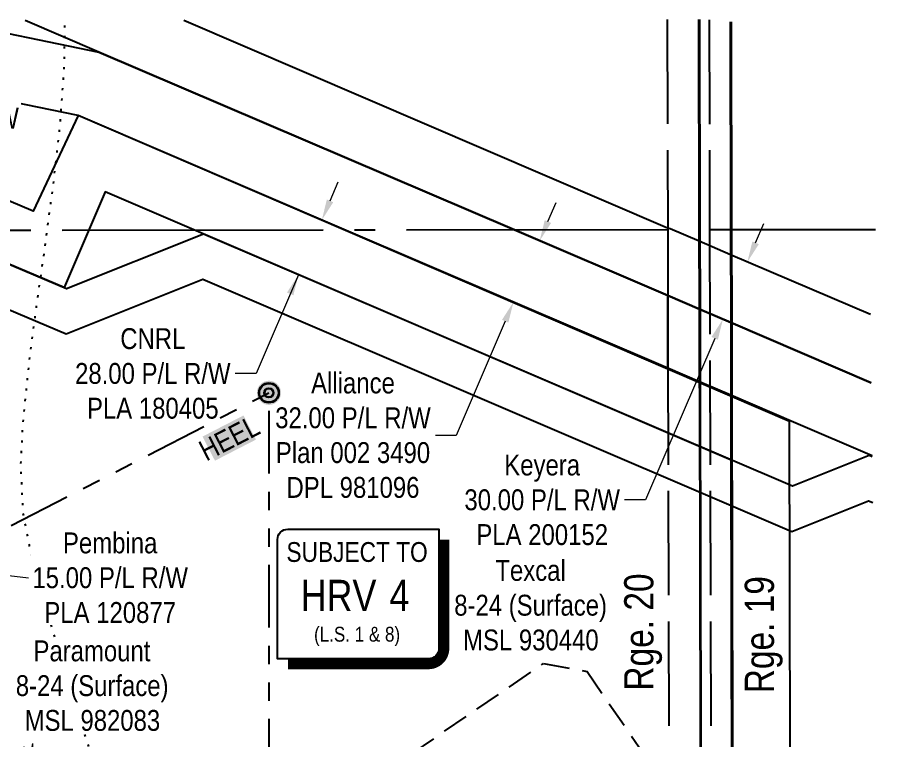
# Model space of a CAD drawing. Extents: x 9800 to 994249, y 5784337 to 6132765.
# Drawn here: x 509331.9 to 509750.5, y 6025308.1 to 6025653.9 of the extents above; entities that cross this region are included whole.
import ezdxf
from ezdxf.enums import TextEntityAlignment as Align

# ---------------------------------------------------------------- set-up
doc = ezdxf.new("R2010")
doc.units = 0
doc.header["$LTSCALE"] = 5
doc.header["$PDSIZE"] = 0.5
for name, pattern in [('foc-ACCESSROAD', [3.75, 2.5, -1.25]), ('foc-DOT', [1, 0.2, -0.8]), ('foc-DRILLPATH', [14.75, 6, -1.75, 1.75, -1.75, 1.75, -1.75]), ('foc-QUARTERLINE', [33, 25, -3, 2, -3]), ('foc-UNSURVEYED', [12.5, 10, -2.5])]:
    doc.linetypes.add(name, pattern=pattern)
doc.layers.get('Defpoints').update_dxf_attribs({"color": 9})
for name, color, linetype in [('ABADATA-DRILL', 8, 'foc-DOT'), ('C-RW', 13, 'Continuous'), ('CG-NOTES', 7, 'Continuous'), ('CTW', 7, 'Continuous'), ('D-TXT', 6, 'Continuous'), ('DPL', 7, 'Continuous'), ('F-RW', 190, 'Continuous'), ('F-WS', 190, 'foc-ACCESSROAD'), ('L-MON', 1, 'Continuous'), ('L-SECQ', 8, 'foc-QUARTERLINE'), ('L-USEC', 7, 'foc-UNSURVEYED'), ('P-PDRILLPATH', 12, 'foc-DRILLPATH')]:
    doc.layers.add(name, color=color, linetype=linetype)
for name, color, linetype, lineweight in [('C-AR-T', 13, 'Continuous', 9), ('F-AR-T', 190, 'Continuous', 9), ('F-RW-T', 190, 'Continuous', 9)]:
    doc.layers.add(name, color=color, linetype=linetype, lineweight=lineweight)
doc.styles.add('80CG', font='ARIALN.TTF', dxfattribs={"height": 10})
doc.styles.add('80L', font='ARIALN.TTF', dxfattribs={"height": 10})
doc.styles.add('HRV', font='ARIALN.TTF', dxfattribs={"height": 3})
doc.dimstyles.new('Compass 5 000', dxfattribs={"dimscale": 5, "dimtxt": 9, "dimasz": 2, "dimexe": 0.2, "dimexo": 0.0625, "dimgap": 0.5, "dimtad": 0, "dimtih": 1, "dimtoh": 1, "dimzin": 0, "dimdsep": 46, "dimtxsty": '80CG', "dimcen": 0.1, "dimse1": 1, "dimse2": 1, "dimclrd": 256, "dimclrt": 256, "dimaunit": 1, "dimadec": 4, "dimazin": 0, "dimtfac": 0.06, "dimtofl": 0, "dimtmove": 0, "dimatfit": 1, "dimfxl": 0.2, "dimtolj": 1, "dimtzin": 0, "dimlwd": -1, "dimarcsym": 0})

# ---------------------------------------------------------------- blocks, each defined once
blk = doc.blocks.new('HRV')
blk.add_lwpolyline([(-35.14, 31.6), (37.21, 31.6), (37.21, -25.54, -0.414214), (32.21, -30.54), (-40.14, -30.54), (-40.14, 26.6, -0.414214)], format="xyb", close=True)
at = {"const_width": 5, "flags": 128}
blk.add_lwpolyline([(-35.14, -33.04), (32.21, -33.04, 0.414214), (39.71, -25.54), (39.71, 26.6)], format="xyb", dxfattribs=at)
at = {"style": '80L'}
blk.add_text('SUBJECT TO', height=9.5, dxfattribs=at).set_placement((-2.01, 13.06), align=Align.BOTTOM_CENTER)
blk.add_attdef('(N.W.1/4 00)', text='', height=7.12, dxfattribs=at).set_placement((-2.01, -24.45), align=Align.BOTTOM_CENTER)
at = {"layer": 'CTW', "color": 3, "style": 'HRV'}
blk.add_text('HRV', height=15, dxfattribs=at).set_placement((-10.88, -0.18), align=Align.MIDDLE_CENTER)
blk.add_attdef('0', text='', height=15, dxfattribs=at).set_placement((18.28, -0.18), align=Align.MIDDLE_CENTER)
blk = doc.blocks.new('*D476')
at = {"layer": 'Defpoints', "color": 0, "transparency": 16777216}
for p in [(509425.89, 6025274.78), (509428.85, 6025260.07), (509364.79, 6025247.17)]:
    blk.add_point(p, dxfattribs=at)
at = {"layer": 'F-AR-T', "transparency": 16777216}
for p, q in [((509357.15, 6025285.08), (509347.15, 6025285.08)), ((509359.85, 6025271.68), (509357.15, 6025285.08)), ((509366.76, 6025237.37), (509368.73, 6025227.57))]:
    blk.add_line(p, q, dxfattribs=at)
for points in [[(509361.48, 6025272.01), (509358.22, 6025271.35), (509361.82, 6025261.87)], [(509368.39, 6025237.7), (509365.13, 6025237.04), (509364.79, 6025247.17)]]:
    blk.add_solid(points, dxfattribs=at)
at = {"layer": 'F-AR-T', "transparency": 16777216, "insert": (509312.84, 6025285.08), "char_height": 10, "attachment_point": 5, "style": '80CG', "bg_fill": 3, "box_fill_scale": 1.1, "bg_fill_color": 256, "bg_fill_true_color": 13158600, "bg_fill_transparency": 0}
blk.add_mtext('\\A1;Paramount\\P15.00 A/R\\PLOC 981548', dxfattribs=at)
blk = doc.blocks.new('*D478')
at = {"layer": 'Defpoints', "color": 0, "transparency": 16777216}
for p in [(509554.37, 6025558.82), (509541.79, 6025529.46), (509569.42, 6025517.62)]:
    blk.add_point(p, dxfattribs=at)
at = {"layer": 'F-RW-T', "transparency": 16777216}
for p, q in [((509585.93, 6025556.18), (509589.87, 6025565.37)), ((509565.48, 6025508.43), (509542.06, 6025453.78)), ((509542.06, 6025453.78), (509532.06, 6025453.78))]:
    blk.add_line(p, q, dxfattribs=at)
for points in [[(509584.4, 6025556.83), (509587.46, 6025555.52), (509581.99, 6025546.98)], [(509563.95, 6025509.09), (509567.01, 6025507.78), (509569.42, 6025517.62)]]:
    blk.add_solid(points, dxfattribs=at)
at = {"layer": 'F-RW-T', "transparency": 16777216, "insert": (509492.59, 6025453.78), "char_height": 10, "attachment_point": 5, "style": '80CG'}
blk.add_mtext('\\A1;Alliance\\P32.00 P/L R/W\\PPlan 002 3490\\PDPL 981096', dxfattribs=at)
blk = doc.blocks.new('*D480')
at = {"layer": 'Defpoints', "color": 0, "transparency": 16777216}
for p in [(509628.08, 6025559.63), (509616.37, 6025532.28), (509669.73, 6025509.44)]:
    blk.add_point(p, dxfattribs=at)
at = {"layer": 'F-RW-T', "transparency": 16777216}
for p, q in [((509685.37, 6025545.98), (509689.31, 6025555.17)), ((509665.79, 6025500.24), (509632.66, 6025422.84)), ((509632.66, 6025422.84), (509622.66, 6025422.84))]:
    blk.add_line(p, q, dxfattribs=at)
for points in [[(509683.84, 6025546.64), (509686.91, 6025545.33), (509681.44, 6025536.79)], [(509664.26, 6025500.9), (509667.33, 6025499.59), (509669.73, 6025509.44)]]:
    blk.add_solid(points, dxfattribs=at)
at = {"layer": 'F-RW-T', "transparency": 16777216, "insert": (509583.19, 6025422.84), "char_height": 10, "attachment_point": 5, "style": '80CG'}
blk.add_mtext('\\A1;Keyera\\P30.00 P/L R/W\\PPLA 200152', dxfattribs=at)
blk = doc.blocks.new('*D453')
at = {"layer": 'Defpoints', "color": 0, "transparency": 16777216}
for p in [(509108.09, 6025411.71), (509087.43, 6025362.81), (509102.31, 6025361.11)]:
    blk.add_point(p, dxfattribs=at)
at = {"layer": 'F-RW-T', "transparency": 16777216}
for p, q in [((509083.27, 6025414.55), (509073.34, 6025415.68)), ((509118.03, 6025410.57), (509337.24, 6025385.53))]:
    blk.add_line(p, q, dxfattribs=at)
for points in [[(509083.46, 6025416.2), (509083.08, 6025412.89), (509093.21, 6025413.41)], [(509118.22, 6025412.23), (509117.84, 6025408.92), (509108.09, 6025411.71)]]:
    blk.add_solid(points, dxfattribs=at)
at = {"layer": 'F-RW-T', "transparency": 16777216, "insert": (509376.32, 6025385.53), "char_height": 10, "attachment_point": 5, "style": '80CG', "bg_fill": 3, "box_fill_scale": 1.1, "bg_fill_color": 256, "bg_fill_true_color": 13158600, "bg_fill_transparency": 0}
blk.add_mtext('\\A1;Pembina\\P15.00 P/L R/W\\PPLA 120877', dxfattribs=at)
blk = doc.blocks.new('plbh')
at = {"layer": 'L-MON'}
h = blk.add_hatch(color=255, dxfattribs=at)
h.dxf.hatch_style = 1
edge = h.paths.add_edge_path()
edge.add_arc((0, 0), 1.16, 0, 360)
h = blk.add_hatch(color=256, dxfattribs=at)
h.dxf.hatch_style = 1
h.paths.add_polyline_path([(-0.96, 0, 1), (0.96, 0, 1)])
h.paths.add_polyline_path([(0.91, 0, -1), (-0.91, 0, -1)], flags=16)
h.paths.add_polyline_path([(0.45, 0, -1), (-0.45, 0, -1)], flags=0)
h = blk.add_hatch(color=256, dxfattribs=at)
h.dxf.hatch_style = 1
h.paths.add_polyline_path([(-0.45, 0, 1), (0.45, 0, 1)])
h.paths.add_polyline_path([(0.4, 0, -1), (-0.4, 0, -1)], flags=16)
at = {"layer": 'L-MON', "color": 240}
for radius in [0.96, 0.91, 0.45, 0.4]:
    blk.add_circle((0, 0), radius, dxfattribs=at)
blk = doc.blocks.new('ICP_text')
at = {"color": 14, "insert": (-10.78, -0.47), "char_height": 10, "attachment_point": 5, "style": '80L', "bg_fill": 1, "box_fill_scale": 1.15, "bg_fill_color": 255, "bg_fill_transparency": 0}
blk.add_mtext_dynamic_manual_height_columns('HEEL', width=19.0702, gutter_width=47.5, heights=[0], dxfattribs=at)
blk = doc.blocks.new('*D710')
at = {"layer": 'C-AR-T', "transparency": 16777216}
for p, q in [((509237.09, 6025584.99), (509245.82, 6025605.6)), ((509245.82, 6025605.6), (509255.82, 6025605.6)), ((509221.5, 6025548.17), (509217.6, 6025538.96))]:
    blk.add_line(p, q, dxfattribs=at)
at = {"layer": 'C-AR-T', "linetype": 'Continuous', "transparency": 16777216}
for points in [[(509235.55, 6025585.64), (509238.62, 6025584.34), (509233.19, 6025575.78)], [(509219.96, 6025548.82), (509223.03, 6025547.52), (509225.39, 6025557.38)]]:
    blk.add_solid(points, dxfattribs=at)
at = {"layer": 'Defpoints', "color": 0, "linetype": 'Continuous', "transparency": 16777216}
for p in [(509217.55, 6025582.41), (509233.19, 6025575.78), (509209.75, 6025564)]:
    blk.add_point(p, dxfattribs=at)
at = {"layer": 'C-AR-T', "linetype": 'Continuous', "transparency": 16777216, "insert": (509295.36, 6025605.6), "char_height": 10, "attachment_point": 5, "style": '80CG', "bg_fill": 3, "box_fill_scale": 1.1, "bg_fill_color": 256, "bg_fill_true_color": 13158600, "bg_fill_transparency": 0}
blk.add_mtext('\\A1;Veren\\P20.00 P/L R/W\\PPLA 240720', dxfattribs=at)

msp = doc.modelspace()

# ---------------------------------------------------------------- linework, layer by layer
at = {"layer": 'ABADATA-DRILL', "flags": 128}
msp.add_lwpolyline([(509036.457, 6025409.719), (509036.317, 6025409.878), (509036.357, 6025410.008), (509036.807, 6025410.009), (509037.678, 6025409.711), (509039.069, 6025409.114), (509040.99, 6025408.288), (509043.172, 6025407.312), (509045.454, 6025406.386), (509047.796, 6025405.481), (509050.228, 6025404.506), (509052.61, 6025403.511), (509055.032, 6025402.515), (509057.414, 6025401.53), (509059.776, 6025400.555), (509062.067, 6025399.669), (509064.239, 6025398.793), (509066.341, 6025397.888), (509068.543, 6025396.962), (509070.824, 6025396.106), (509072.836, 6025395.44), (509076.118, 6025394.377), (509077.849, 6025393.78), (509078.75, 6025393.462), (509082.623, 6025391.97), (509087.837, 6025389.86), (509094.391, 6025387.513), (509101.926, 6025385.098), (509109.891, 6025382.583), (509117.876, 6025380.089), (509125.751, 6025377.635), (509133.566, 6025375.24), (509141.27, 6025372.895), (509148.805, 6025370.63), (509156.009, 6025368.494), (509162.834, 6025366.058), (509169.469, 6025363.411), (509176.094, 6025360.974), (509182.979, 6025358.538), (509190.124, 6025355.862), (509197.38, 6025352.846), (509204.876, 6025349.661), (509212.523, 6025346.256), (509219.88, 6025342.87), (509227.126, 6025339.485), (509234.383, 6025335.979), (509241.26, 6025332.813), (509247.895, 6025330.076), (509254.97, 6025327.6), (509262.355, 6025325.244), (509269.319, 6025322.958), (509275.883, 6025320.811), (509282.587, 6025318.944), (509289.7, 6025317.468), (509297.563, 6025315.904), (509305.748, 6025313.64), (509313.222, 6025311.315), (509320.156, 6025309.378), (509327.15, 6025307.252), (509334.636, 6025304.297), (509341.852, 6025301.181), (509348.227, 6025298.664), (509354.072, 6025296.275), (509359.097, 6025293.665), (509362.742, 6025291.002), (509365.057, 6025288.817), (509366.579, 6025287.45), (509367.841, 6025286.522), (509369.003, 6025285.825), (509369.943, 6025285.427), (509370.724, 6025285.118), (509371.434, 6025284.909), (509372.175, 6025284.851), (509372.915, 6025284.812), (509373.445, 6025284.623), (509373.795, 6025284.414), (509374.035, 6025284.424), (509374.235, 6025284.665), (509374.355, 6025284.775), (509374.245, 6025284.645), (509374.135, 6025284.555), (509374.055, 6025284.495), (509373.925, 6025284.434), (509373.905, 6025284.404), (509374.105, 6025284.395), (509374.345, 6025284.405), (509374.615, 6025284.416), (509375.025, 6025284.517), (509375.405, 6025284.677), (509375.814, 6025284.858), (509376.314, 6025285.079), (509376.774, 6025285.26), (509377.044, 6025285.23), (509377.054, 6025285.041), (509376.945, 6025284.89), (509376.765, 6025284.81), (509376.565, 6025284.81), (509376.425, 6025284.829), (509375.674, 6025285.348), (509374.33, 6025286.965), (509372.404, 6025290.231), (509369.945, 6025294.996), (509367.162, 6025301.311), (509364.526, 6025309.436), (509364.234, 6025310.495), (509362.864, 6025315.372), (509360.206, 6025324.427), (509357.026, 6025334.561), (509353.455, 6025345.614), (509349.197, 6025359.456), (509344.214, 6025376.156), (509338.796, 6025395.385), (509334.664, 6025416.597), (509333.56, 6025439.245), (509334.406, 6025456.377), (509335.001, 6025463.728), (509337.719, 6025490.083), (509341.315, 6025517.45), (509343.466, 6025532.325), (509345.35, 6025545.628), (509349.124, 6025574.106), (509352.417, 6025602.842), (509354.43, 6025631.717), (509354.599, 6025652.46)], dxfattribs=at)
at = {"layer": 'C-RW', "flags": 128}
for points in [[(509004.517, 6025651.926), (509093.346, 6025613.296), (509355.264, 6025502.378), (509420.689, 6025528.56), (509702.715, 6025407.747), (509739.465, 6025422.454), (509741.457, 6025421.601)], [(509741.189, 6025443.462), (509739.725, 6025444.089), (509702.975, 6025429.382), (509420.949, 6025550.195), (509355.48, 6025523.995), (509112.443, 6025626.917)]]:
    msp.add_lwpolyline(points, dxfattribs=at)
at = {"layer": 'DPL', "linetype": 'Continuous'}
for points in [[(509660.894, 6024573.687), (509660.525, 6024748.797), (509660.119, 6024941.429), (509660.104, 6024948.93), (509660.097, 6024951.931), (509660.072, 6024963.937), (509660.061, 6024968.934), (509660.05, 6024973.931), (509660.029, 6024983.978), (509659.055, 6025473.001), (509659.037, 6025479.438), (509658.937, 6025514.272), (509658.827, 6025552.978), (509658.617, 6025652.924)], [(509673.619, 6025651.823), (509673.827, 6025553.025), (509673.923, 6025507.847), (509673.996, 6025473.031), (509675.029, 6024983.961), (509675.05, 6024973.967), (509675.06, 6024968.973), (509675.071, 6024963.974), (509675.096, 6024951.969), (509675.103, 6024948.968), (509675.118, 6024941.467), (509675.525, 6024748.845), (509675.916, 6024563.752)]]:
    msp.add_lwpolyline(points, dxfattribs=at)
at = {"layer": 'F-RW'}
for points in [[(509298.142, 6025652.374), (509370.937, 6025637.351), (509568.74, 6025552.667), (509643.294, 6025520.753), (509643.368, 6025485.943), (509488.144, 6025552.443), (509360.941, 6025606.896), (509189.626, 6025642.129), (509174.542, 6025645.194), (509153.304, 6025649.43), (509139.774, 6025652.132)], [(509740.753, 6025478.968), (509673.464, 6025507.818), (509658.487, 6025514.239), (509643.294, 6025520.753), (509568.74, 6025552.667), (509370.937, 6025637.351), (509335.678, 6025652.431)], [(509411.541, 6025652.547), (509643.226, 6025553.131), (509644.406, 6025552.88), (509658.394, 6025546.882), (509673.395, 6025540.45), (509740.352, 6025511.741)], [(509660.175, 6024701.352), (509660.074, 6024749.174), (509659.668, 6024941.703), (509659.653, 6024949.2), (509659.646, 6024952.199), (509659.621, 6024964.199), (509659.61, 6024969.193), (509659.599, 6024974.187), (509659.578, 6024984.229), (509658.605, 6025472.991), (509658.586, 6025479.424), (509658.487, 6025514.239), (509658.377, 6025552.925), (509658.167, 6025652.924)], [(509750.462, 6024740.988), (509703.067, 6024741.528), (509703.052, 6024748.706), (509702.647, 6024940.693), (509702.63, 6024948.436), (509702.625, 6024950.978), (509702.598, 6024963.818), (509702.588, 6024968.438), (509702.577, 6024973.829), (509702.556, 6024983.823), (509701.549, 6025460.437), (509360.941, 6025606.896), (509339.501, 6025561.16), (509124.887, 6025652.109)], [(509673.16, 6025651.891), (509673.369, 6025552.972), (509673.464, 6025507.818), (509673.538, 6025473.02), (509674.57, 6024984.212), (509674.591, 6024974.224), (509674.601, 6024969.232), (509674.612, 6024964.236), (509674.637, 6024952.237), (509674.644, 6024949.238), (509674.659, 6024941.741), (509675.066, 6024749.222), (509675.167, 6024701.352)], [(509750.144, 6024713.005), (509675.14, 6024713.859), (509675.067, 6024748.647), (509674.662, 6024940.634), (509674.645, 6024948.377), (509674.64, 6024950.919), (509674.613, 6024963.759), (509674.603, 6024968.379), (509674.592, 6024973.769), (509674.571, 6024983.763), (509673.603, 6025441.964), (509373.885, 6025570.356), (509354.248, 6025524.516), (509094.463, 6025634.608)], [(509741.182, 6025444.017), (509703.552, 6025460.162), (509673.538, 6025473.02), (509658.587, 6025479.432), (509643.368, 6025485.943), (509643.294, 6025520.753), (509658.487, 6025514.239), (509673.464, 6025507.818), (509740.753, 6025478.969)]]:
    msp.add_lwpolyline(points, dxfattribs=at)
at = {"layer": 'F-RW-T'}
for p, q in [((509481.607, 6025566.079), (509485.542, 6025575.267)), ((509466.455, 6025530.701), (509446.181, 6025483.364)), ((509446.181, 6025483.364), (509436.187, 6025483.364))]:
    msp.add_line(p, q, dxfattribs=at)
for points in [[(509480.076, 6025566.735), (509483.138, 6025565.424), (509477.672, 6025556.892)], [(509460.99, 6025522.169), (509464.052, 6025520.858), (509466.456, 6025530.701)]]:
    msp.add_solid(points, dxfattribs=at)
at = {"layer": 'F-WS'}
msp.add_lwpolyline([(509625.949, 6025234.017), (509624.709, 6024984.296), (509624.659, 6024974.28), (509624.634, 6024969.207), (509622.182, 6024969.212), (509604.64, 6024969.254), (509604.666, 6024974.368), (509604.715, 6024984.356), (509605.887, 6025220.25), (509595.864, 6025213.373), (509570.574, 6025196.02), (509514.751, 6025277.375), (509505.528, 6025290.815), (509583.838, 6025344.547), (509604.685, 6025340.666), (509643.795, 6025283.671), (509652.762, 6025270.601), (509648.882, 6025249.752), (509643.874, 6025246.316), (509634.022, 6025239.556), (509625.949, 6025234.017)], close=True, dxfattribs=at)
at = {"layer": 'L-SECQ'}
for p, q in [((509643.275, 6025552.173), (508040.235, 6025550.507)), ((509742.779, 6025552.276), (509663.381, 6025552.194))]:
    msp.add_line(p, q, dxfattribs=at)
at = {"layer": 'L-USEC'}
for p, q in [((509643.063, 6025652.901), (509643.275, 6025552.173)), ((509663.169, 6025652.83), (509663.381, 6025552.194)), ((509673.229, 6025651.881), (509673.439, 6025552.204)), ((509643.275, 6025552.173), (509644.967, 6024747.932)), ((509663.381, 6025552.194), (509665.073, 6024747.974)), ((509673.439, 6025552.204), (509675.131, 6024747.996))]:
    msp.add_line(p, q, dxfattribs=at)
at = {"layer": 'P-PDRILLPATH', "flags": 128}
msp.add_lwpolyline([(508935.563, 6025207.976), (509452.348, 6025474.139), (509452.336, 6023937.265), (509548.359, 6023161.335)], dxfattribs=at)

# ---------------------------------------------------------------- block references
at = {"color": 5, "linetype": 'Continuous', "xscale": 0.99946504, "yscale": 0.99946504, "zscale": 0.99946504, "rotation": 27.25011355771674}
msp.add_blockref('ICP_text', (509442.691, 6025457.813), dxfattribs=at)
at = {"layer": 'CG-NOTES', "xscale": 0.9989303661822228, "yscale": 0.9989303661822228, "zscale": 0.9989303661822228}
msp.add_blockref('HRV', (509496.556, 6025377.266), dxfattribs=at).add_auto_attribs({'(N.W.1/4 00)': '(L.S. 1 & 8)', '0': '4'})
at = {"layer": 'L-MON', "color": 5, "linetype": 'Continuous', "xscale": 4.997325200000017, "yscale": 4.997325200000017, "zscale": 4.997325200000017}
msp.add_blockref('plbh', (509452.348, 6025474.139), dxfattribs=at)

# ---------------------------------------------------------------- texts
at = {"layer": 'D-TXT', "color": 3, "char_height": 13.985, "attachment_point": 1, "rotation": 90, "style": '80L'}
for s, width, heights, insert in [('Rge. 20', 73.79473, [0], (509622.448, 6025331.524)), ('Rge. 19', 63.89527, [18.183], (509680.174, 6025330.264))]:
    msp.add_mtext_dynamic_manual_height_columns(s, width=width, gutter_width=47.525, heights=heights, dxfattribs=dict(at, insert=insert))
at = {"layer": 'F-RW-T', "insert": (509396.736, 6025483.364), "char_height": 9.99465, "attachment_point": 5, "style": '80CG'}
msp.add_mtext('\\A1;CNRL\\P28.00 P/L R/W\\PPLA 180405', dxfattribs=at)
at = {"layer": 'F-RW-T', "insert": (509523.847, 6025394.074), "char_height": 9.9893, "attachment_point": 1, "style": '80L'}
msp.add_mtext_dynamic_manual_height_columns('\\pi36.927;Texcal \\P\\pi17.228;8-24 (Surface)\\P\\pi21.483;MSL 930440', width=106.44494, gutter_width=50.027, heights=[0], dxfattribs=at)

# ---------------------------------------------------------------- dimensions: what is measured, and where the dimension line sits
at = {"layer": 'F-RW-T'}
for base, p1, p2, angle, text, picture, middle in [((509569.417, 6025517.625), (509554.368, 6025558.821), (509541.79, 6025529.46), 246.80921, 'Alliance\\P32.00 P/L R/W\\PPlan 002 3490\\PDPL 981096', '*D478', (509492.594, 6025453.78)), ((509669.729, 6025509.436), (509628.083, 6025559.629), (509616.374, 6025532.277), 246.82541, 'Keyera\\P30.00 P/L R/W\\PPLA 200152', '*D480', (509583.189, 6025422.842))]:
    dim = msp.add_linear_dim(base=base, p1=p1, p2=p2, angle=angle, text=text, dimstyle='Compass 5 000', dxfattribs=at)
    dim.commit()
    dim.dimension.update_dxf_attribs({"geometry": picture, "text_midpoint": middle, "dimtype": 161})

# ---------------------------------------------------------------- next in the draw order: dimensions: what is measured, and where the dimension line sits
at = {"layer": 'C-AR-T', "linetype": 'Continuous'}
dim = msp.add_linear_dim(base=(509233.19, 6025575.782), p1=(509209.753, 6025564), p2=(509217.548, 6025582.406), angle=67.04808, text='Veren\\P20.00 P/L R/W\\PPLA 240720', dimstyle='Compass 5 000', override={"dimtfill": 1}, dxfattribs=at)
dim.commit()
dim.dimension.update_dxf_attribs({"geometry": '*D710', "text_midpoint": (509295.356, 6025605.599), "dimtype": 161})
at = {"layer": 'F-AR-T'}
dim = msp.add_linear_dim(base=(509364.785, 6025247.173), p1=(509425.888, 6025274.775), p2=(509428.848, 6025260.075), angle=281.38659, text='Paramount\\P15.00 A/R\\PLOC 981548', dimstyle='Compass 5 000', override={"dimtfill": 1}, dxfattribs=at)
dim.commit()
dim.dimension.update_dxf_attribs({"geometry": '*D476', "text_midpoint": (509312.837, 6025285.081), "dimtype": 161})
at = {"layer": 'F-RW-T'}
dim = msp.add_linear_dim(base=(509108.095, 6025411.709), p1=(509087.427, 6025362.814), p2=(509102.314, 6025361.113), angle=353.48181, text='Pembina\\P15.00 P/L R/W\\PPLA 120877', dimstyle='Compass 5 000', override={"dimtfill": 1}, dxfattribs=at)
dim.commit()
dim.dimension.update_dxf_attribs({"geometry": '*D453', "text_midpoint": (509376.324, 6025385.528), "dimtype": 161})

# ---------------------------------------------------------------- next in the draw order: texts
at = {"layer": 'F-RW-T', "insert": (509330.854, 6025355.553), "char_height": 9.9893, "attachment_point": 1, "style": '80L', "bg_fill": 3, "box_fill_scale": 1.15, "bg_fill_color": 256, "bg_fill_true_color": 256, "bg_fill_transparency": 0}
msp.add_mtext_dynamic_manual_height_columns('\\pi8.7582;Paramount \\P\\pi0.27822;8-24 (Surface)\\P\\pi4.5233;MSL 982083', width=72.54619, gutter_width=50.027, heights=[0], dxfattribs=at)

doc.saveas('drawing.dxf')
